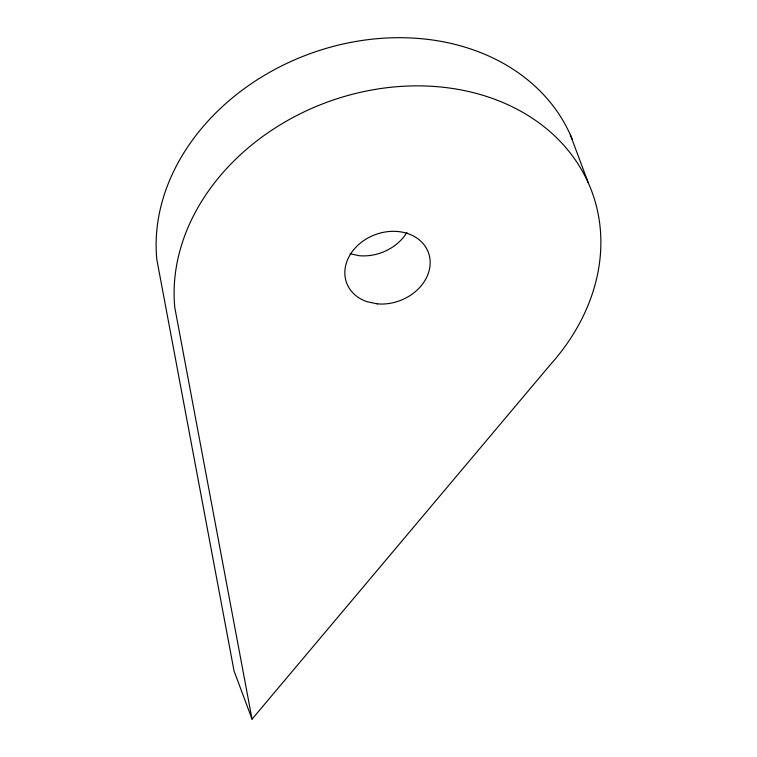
<?xml version="1.0" encoding="UTF-8"?>
<svg xmlns="http://www.w3.org/2000/svg" width="757" height="757" viewBox="0 0 757 757"><rect width="100%" height="100%" fill="white"/><g stroke="black" fill="none" stroke-linecap="round" stroke-linejoin="round"><path stroke-width="1.14" d="M252.043 719.15L550.244 364.789A218.073 176.182 -20.5 0 0 452.714 88.503A218.073 176.182 -20.5 0 0 174.82 307.721L252.043 719.15L234.064 670.995L156.841 259.566A218.073 176.182 -20.5 0 1 327.185 48.088A218.073 176.182 -20.5 0 1 572.245 139.269M350.056 253.765L359.357 255.715A43.613 35.238 -20.5 0 0 406.925 232.408M570.399 134.954L588.388 183.109M377.336 303.869L366.956 301.693A43.613 35.238 -20.5 0 1 362.262 241.644A43.613 35.238 -20.5 0 1 429.351 255.696A43.613 35.238 -20.5 0 1 377.336 303.869"/></g></svg>
